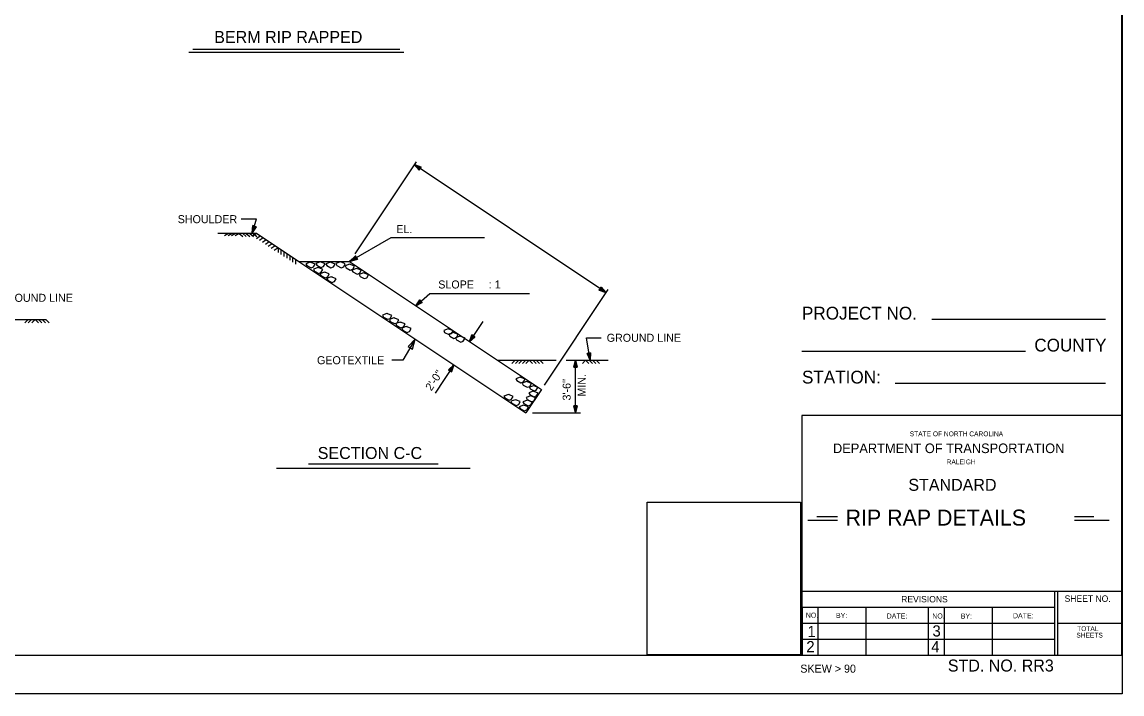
# Model space of a CAD drawing. Extents: x 0 to 265, y 0 to 193.
# Drawn here: x 126.8 to 264.5, y 0 to 84.1 of the extents above; entities that cross this region are included whole.
import ezdxf

# ---------------------------------------------------------------- set-up
doc = ezdxf.new("R2010")
doc.units = 0
for name, color, linetype in [('Arrowhead Terminators', 7, 'Continuous'), ('Dimension Lines', 7, 'Continuous'), ('Mis Center Lines', 7, 'Continuous'), ('Mis Object Lines', 7, 'Continuous'), ('Miscellaneous Lines', 7, 'Continuous'), ('Plan Sheet', 7, 'Continuous'), ('Plot Shape', 7, 'Continuous'), ('Text', 7, 'Continuous'), ('User Information Notes', 7, 'Continuous')]:
    doc.layers.add(name, color=color, linetype=linetype)

msp = doc.modelspace()

# ---------------------------------------------------------------- linework, layer by layer
at = {"layer": 'Arrowhead Terminators'}
msp.add_lwpolyline([(176.03, 44.38), (175.12, 43.47), (175.66, 43.15)], close=True, dxfattribs=at)
at = {"layer": 'Dimension Lines'}
for p, q in [((176.13, 66.6), (168.44, 55.06)), ((199.9, 50.23), (175.89, 66.23)), ((167.8, 54.11), (173.01, 57.11)), ((173.01, 57.11), (184.7, 57.11)), ((178.64, 50.11), (190.32, 50.11)), ((200.14, 50.6), (192.17, 38.64)), ((184.48, 46.6), (182.8, 44.09)), ((196.09, 35.17), (196.09, 41.76)), ((180.86, 41.17), (178.52, 37.66)), ((190.71, 35.17), (196.73, 35.17)), ((158.66, 28.27), (182.9, 28.27)), ((162.67, 28.78), (178.89, 28.78))]:
    msp.add_line(p, q, dxfattribs=at)
for points in [[(176.62, 65.74), (176.6, 65.71), (175.89, 66.23), (176.57, 65.67), (176.55, 65.63), (175.89, 66.23), (176.53, 65.6), (176.5, 65.56), (175.89, 66.23), (176.75, 65.93), (176.72, 65.89), (175.89, 66.23), (176.7, 65.86), (176.67, 65.82), (175.89, 66.23), (176.65, 65.78), (176.5, 65.56), (176.75, 65.93), (175.89, 66.23), (176.5, 65.56)], [(155.61, 57.69), (156.16, 59.43), (154.22, 59.43)], [(155.88, 58.53), (155.92, 58.52), (155.61, 57.69), (155.96, 58.5), (156, 58.49), (155.61, 57.69), (156.04, 58.48), (156.09, 58.46), (155.61, 57.69), (155.67, 58.6), (155.71, 58.58), (155.61, 57.69), (155.75, 58.57), (155.79, 58.56), (155.61, 57.69), (155.83, 58.54), (156.09, 58.46), (155.67, 58.6), (155.61, 57.69), (156.09, 58.46)], [(168.67, 54.61), (168.7, 54.56), (167.8, 54.11), (168.72, 54.52), (168.75, 54.48), (167.8, 54.11), (168.77, 54.43), (168.8, 54.39), (167.8, 54.11), (168.55, 54.82), (168.57, 54.78), (167.8, 54.11), (168.6, 54.74), (168.62, 54.69), (167.8, 54.11), (168.65, 54.65), (168.8, 54.39), (168.55, 54.82), (167.8, 54.11), (168.8, 54.39)], [(176.08, 48.55), (177.85, 50.11), (179.14, 50.11)], [(199.16, 50.72), (199.19, 50.76), (199.9, 50.23), (199.21, 50.79), (199.24, 50.83), (199.9, 50.23), (199.26, 50.87), (199.28, 50.9), (199.9, 50.23), (199.04, 50.54), (199.06, 50.57), (199.9, 50.23), (199.09, 50.61), (199.11, 50.65), (199.9, 50.23), (199.14, 50.68), (199.28, 50.9), (199.04, 50.54), (199.9, 50.23), (199.28, 50.9)], [(176.74, 49.13), (176.77, 49.1), (176.08, 48.55), (176.8, 49.07), (176.83, 49.03), (176.08, 48.55), (176.86, 49), (176.89, 48.97), (176.08, 48.55), (176.59, 49.3), (176.62, 49.26), (176.08, 48.55), (176.65, 49.23), (176.68, 49.2), (176.08, 48.55), (176.71, 49.16), (176.89, 48.97), (176.59, 49.3), (176.08, 48.55), (176.89, 48.97)], [(176.03, 44.38), (174.46, 41.76), (173.1, 41.76)], [(183.29, 44.83), (183.33, 44.8), (182.8, 44.09), (183.37, 44.78), (183.4, 44.75), (182.8, 44.09), (183.44, 44.73), (183.48, 44.7), (182.8, 44.09), (183.11, 44.95), (183.15, 44.92), (182.8, 44.09), (183.18, 44.9), (183.22, 44.87), (182.8, 44.09), (183.26, 44.85), (183.48, 44.7), (183.11, 44.95), (182.8, 44.09), (183.48, 44.7)], [(197.91, 41.76), (197.45, 44.58), (199.29, 44.58)], [(196.09, 40.88), (196.04, 40.88), (196.09, 41.76), (196, 40.88), (195.96, 40.88), (196.09, 41.76), (195.91, 40.88), (195.87, 40.88), (196.09, 41.76), (196.31, 40.88), (196.26, 40.88), (196.09, 41.76), (196.22, 40.88), (196.18, 40.88), (196.09, 41.76), (196.13, 40.88), (195.87, 40.88), (196.31, 40.88), (196.09, 41.76), (195.87, 40.88)], [(197.76, 42.63), (197.81, 42.64), (197.91, 41.76), (197.85, 42.65), (197.9, 42.65), (197.91, 41.76), (197.94, 42.66), (197.98, 42.67), (197.91, 41.76), (197.55, 42.6), (197.59, 42.61), (197.91, 41.76), (197.63, 42.61), (197.68, 42.62), (197.91, 41.76), (197.72, 42.63), (197.98, 42.67), (197.55, 42.6), (197.91, 41.76), (197.98, 42.67)], [(180.37, 40.44), (180.33, 40.46), (180.86, 41.17), (180.3, 40.49), (180.26, 40.51), (180.86, 41.17), (180.22, 40.54), (180.19, 40.56), (180.86, 41.17), (180.55, 40.32), (180.52, 40.34), (180.86, 41.17), (180.48, 40.37), (180.44, 40.39), (180.86, 41.17), (180.41, 40.41), (180.19, 40.56), (180.55, 40.32), (180.86, 41.17), (180.19, 40.56)], [(196.09, 36.05), (196.13, 36.05), (196.09, 35.17), (196.18, 36.05), (196.22, 36.05), (196.09, 35.17), (196.26, 36.05), (196.31, 36.05), (196.09, 35.17), (195.87, 36.05), (195.91, 36.05), (196.09, 35.17), (195.96, 36.05), (196, 36.05), (196.09, 35.17), (196.04, 36.05), (196.31, 36.05), (195.87, 36.05), (196.09, 35.17), (196.31, 36.05)]]:
    msp.add_lwpolyline(points, dxfattribs=at)
at = {"layer": 'Mis Center Lines'}
for points in [[(162.88, 54.04), (162.32, 53.84), (162.44, 53.6), (162.97, 53.32), (163.29, 53.44), (163.49, 53.8), (163.01, 54), (163.01, 54.04), (162.88, 54)], [(164.14, 54.08), (163.58, 53.88), (163.7, 53.64), (164.22, 53.35), (164.55, 53.48), (164.75, 53.84), (164.26, 54.04), (164.26, 54.08), (164.14, 54.04)], [(165.39, 54.04), (164.83, 53.84), (164.95, 53.6), (165.47, 53.31), (165.8, 53.44), (166, 53.8), (165.51, 54), (165.51, 54.04), (165.39, 54)], [(166.65, 54.07), (166.09, 53.86), (166.21, 53.62), (166.74, 53.34), (167.06, 53.46), (167.26, 53.82), (166.78, 54.03), (166.78, 54.07), (166.65, 54.03)], [(167.8, 53.77), (167.24, 53.57), (167.36, 53.33), (167.88, 53.04), (168.21, 53.16), (168.41, 53.53), (167.92, 53.73), (167.92, 53.77), (167.8, 53.73)], [(163.86, 53.36), (163.3, 53.16), (163.42, 52.92), (163.94, 52.63), (164.26, 52.76), (164.47, 53.12), (163.98, 53.32), (163.98, 53.36), (163.86, 53.32)], [(164.66, 52.79), (164.09, 52.59), (164.21, 52.35), (164.74, 52.07), (165.06, 52.19), (165.26, 52.55), (164.78, 52.75), (164.78, 52.79), (164.66, 52.75)], [(168.67, 53.25), (168.1, 53.05), (168.22, 52.81), (168.75, 52.53), (169.07, 52.65), (169.27, 53.01), (168.79, 53.21), (168.79, 53.25), (168.67, 53.21)], [(169.56, 52.69), (169, 52.49), (169.12, 52.25), (169.64, 51.97), (169.97, 52.09), (170.17, 52.45), (169.68, 52.65), (169.68, 52.69), (169.56, 52.65)], [(165.5, 52.2), (164.93, 52), (165.06, 51.76), (165.58, 51.48), (165.9, 51.6), (166.11, 51.96), (165.62, 52.16), (165.62, 52.2), (165.5, 52.16)], [(172.48, 47.61), (171.92, 47.41), (172.04, 47.16), (172.56, 46.88), (172.89, 47), (173.09, 47.37), (172.6, 47.57), (172.6, 47.61), (172.48, 47.57)], [(173.34, 47.06), (172.78, 46.86), (172.9, 46.62), (173.42, 46.34), (173.74, 46.46), (173.95, 46.82), (173.46, 47.02), (173.46, 47.06), (173.34, 47.02)], [(174.13, 46.54), (173.57, 46.34), (173.69, 46.1), (174.21, 45.81), (174.54, 45.93), (174.74, 46.3), (174.26, 46.5), (174.26, 46.54), (174.13, 46.5)], [(174.9, 45.97), (174.34, 45.77), (174.46, 45.53), (174.98, 45.24), (175.3, 45.36), (175.51, 45.73), (175.02, 45.93), (175.02, 45.97), (174.9, 45.93)], [(180.15, 45.69), (179.58, 45.49), (179.7, 45.25), (180.23, 44.97), (180.55, 45.09), (180.75, 45.45), (180.27, 45.65), (180.27, 45.69), (180.15, 45.65)], [(180.79, 45.21), (180.23, 45.01), (180.35, 44.76), (180.87, 44.48), (181.2, 44.6), (181.4, 44.97), (180.91, 45.17), (180.91, 45.21), (180.79, 45.17)], [(181.64, 44.76), (181.08, 44.56), (181.2, 44.32), (181.72, 44.04), (182.04, 44.16), (182.25, 44.52), (181.76, 44.72), (181.76, 44.76), (181.64, 44.72)], [(189.17, 39.65), (188.6, 39.45), (188.73, 39.21), (189.25, 38.93), (189.57, 39.05), (189.77, 39.41), (189.29, 39.61), (189.29, 39.65), (189.17, 39.61)], [(189.96, 39.1), (189.4, 38.9), (189.52, 38.65), (190.04, 38.37), (190.37, 38.49), (190.57, 38.86), (190.08, 39.06), (190.08, 39.1), (189.96, 39.06)], [(190.82, 38.57), (190.31, 38.39), (190.42, 38.17), (190.89, 37.92), (191.18, 38.03), (191.36, 38.35), (190.93, 38.54), (190.93, 38.57), (190.82, 38.54)], [(187.69, 37.48), (187.12, 37.28), (187.24, 37.04), (187.77, 36.76), (188.09, 36.88), (188.29, 37.24), (187.81, 37.44), (187.81, 37.48), (187.69, 37.44)], [(190.48, 37.3), (189.91, 37.1), (190.03, 36.86), (190.56, 36.57), (190.88, 36.69), (191.08, 37.06), (190.6, 37.26), (190.6, 37.3), (190.48, 37.26)], [(190.8, 37.9), (190.24, 37.7), (190.36, 37.46), (190.88, 37.18), (191.2, 37.3), (191.41, 37.66), (190.92, 37.86), (190.92, 37.9), (190.8, 37.86)], [(188.56, 36.82), (188, 36.62), (188.12, 36.38), (188.64, 36.1), (188.97, 36.22), (189.17, 36.58), (188.69, 36.78), (188.69, 36.82), (188.56, 36.78)], [(189.58, 36.15), (189.02, 35.95), (189.14, 35.71), (189.66, 35.42), (189.99, 35.54), (190.19, 35.91), (189.7, 36.11), (189.7, 36.15), (189.58, 36.11)], [(190.07, 36.77), (189.51, 36.57), (189.63, 36.33), (190.15, 36.05), (190.48, 36.17), (190.68, 36.53), (190.19, 36.73), (190.19, 36.77), (190.07, 36.73)]]:
    msp.add_lwpolyline(points, dxfattribs=at)
at = {"layer": 'Mis Object Lines'}
for p, q in [((152.65, 57.63), (152.14, 57.34)), ((153.09, 57.63), (152.58, 57.34)), ((153.53, 57.63), (153.02, 57.34)), ((153.98, 57.63), (153.46, 57.34)), ((153.98, 57.63), (154.43, 57.26)), ((154.42, 57.63), (154.87, 57.26)), ((154.86, 57.63), (155.31, 57.26)), ((155.3, 57.63), (155.75, 57.26)), ((156.15, 57.63), (155.66, 57.3)), ((155.74, 57.63), (156.19, 57.26)), ((156.64, 57.31), (156.15, 56.97)), ((157, 57.06), (156.52, 56.73)), ((157.37, 56.82), (156.89, 56.48)), ((157.74, 56.57), (157.26, 56.24)), ((158.1, 56.33), (157.62, 55.99)), ((158.47, 56.09), (157.99, 55.75)), ((158.84, 55.84), (158.36, 55.5)), ((158.84, 55.84), (158.84, 55.25)), ((159.2, 55.6), (159.2, 55.01)), ((159.57, 55.35), (159.57, 54.76)), ((159.94, 55.11), (159.94, 54.52)), ((160.31, 54.86), (160.31, 54.27)), ((160.67, 54.62), (160.67, 54.03)), ((161.04, 54.37), (161.04, 53.78)), ((118.03, 46.87), (129.75, 46.87)), ((127.55, 46.87), (127.13, 46.45)), ((127.99, 46.87), (127.57, 46.45)), ((128.43, 46.87), (128.01, 46.45)), ((128.43, 46.87), (128.85, 46.45)), ((128.87, 46.87), (129.29, 46.45)), ((129.31, 46.87), (129.73, 46.45)), ((129.75, 46.87), (130.17, 46.45)), ((186.32, 41.76), (193.66, 41.76)), ((188.53, 41.76), (188.11, 41.35)), ((188.97, 41.76), (188.56, 41.35)), ((189.41, 41.76), (189, 41.35)), ((189.85, 41.76), (189.44, 41.35)), ((190.3, 41.76), (189.88, 41.35)), ((190.3, 41.76), (190.71, 41.35)), ((190.74, 41.76), (191.15, 41.35)), ((191.18, 41.76), (191.59, 41.35)), ((191.62, 41.76), (192.03, 41.35)), ((194.9, 41.76), (200.17, 41.76)), ((197.35, 41.76), (196.94, 41.35)), ((197.35, 41.76), (197.77, 41.35)), ((197.79, 41.76), (198.21, 41.35)), ((198.23, 41.76), (198.65, 41.35)), ((198.68, 41.76), (199.09, 41.35))]:
    msp.add_line(p, q, dxfattribs=at)
at = {"layer": 'Miscellaneous Lines'}
for p, q in [((151.29, 57.64), (156.15, 57.64)), ((156.15, 57.64), (161.44, 54.11)), ((161.44, 54.11), (167.8, 54.11)), ((161.44, 54.11), (189.85, 35.17)), ((167.8, 54.11), (191.81, 38.1)), ((191.81, 38.1), (189.85, 35.17))]:
    msp.add_line(p, q, dxfattribs=at)
at = {"layer": 'Plan Sheet'}
for p, q in [((264.44, 172.85), (264.44, 4.85)), ((262.44, 46.85), (240.7, 46.85)), ((252.44, 42.85), (224.44, 42.85)), ((262.44, 38.85), (236.12, 38.85)), ((264.44, 34.85), (224.44, 34.85)), ((224.44, 34.85), (224.44, 4.85)), ((224.44, 12.85), (264.44, 12.85)), ((256.04, 12.85), (256.04, 4.85)), ((256.44, 12.85), (256.44, 4.85)), ((224.44, 10.85), (256.05, 10.85)), ((224.46, 10.85), (224.46, 4.85)), ((226.43, 10.85), (226.43, 4.85)), ((232.43, 10.82), (232.43, 4.82)), ((240.24, 10.85), (240.24, 4.8)), ((242.25, 10.85), (242.25, 4.84)), ((248.25, 10.85), (248.25, 4.84)), ((224.44, 8.85), (256.12, 8.85)), ((256.44, 8.85), (264.37, 8.85)), ((224.44, 6.85), (256.05, 6.85)), ((8.43, 4.85), (264.44, 4.85)), ((264.51, 0.3), (264.51, 0.3)), ((264.51, 0), (264.51, 0))]:
    msp.add_line(p, q, dxfattribs=at)
at = {"layer": 'Plot Shape'}
msp.add_lwpolyline([(0, 176), (264.51, 176), (264.51, 0), (0, 0)], close=True, dxfattribs=at)
at = {"layer": 'Text'}
for p, q in [((147.66, 80.29), (174.59, 80.29)), ((148.19, 80.68), (174.09, 80.68)), ((226.28, 22.21), (228.9, 22.21)), ((258.57, 22.21), (260.97, 22.21)), ((225.19, 21.76), (228.9, 21.76)), ((258.57, 21.76), (262.89, 21.76))]:
    msp.add_line(p, q, dxfattribs=at)
at = {"layer": 'User Information Notes'}
msp.add_lwpolyline([(205.04, 24.01), (224.24, 24.01), (224.24, 4.91), (205.04, 4.91)], close=True, dxfattribs=at)

# ---------------------------------------------------------------- texts
at = {"layer": 'Plan Sheet'}
for s, height, p in [('PROJECT NO.', 1.6, (224.44, 46.85)), ('COUNTY', 1.6, (253.53, 42.85)), ('STATION:', 1.6, (224.44, 38.85)), ('STATE OF NORTH CAROLINA', 0.6, (237.93, 32.25)), ('DEPARTMENT OF TRANSPORTATION', 1.2, (228.32, 30.14)), ('RALEIGH', 0.6, (242.55, 28.74)), ('REVISIONS', 0.8, (236.86, 11.46)), ('SHEET NO.', 0.8, (257.32, 11.53)), ('NO.', 0.637, (224.91, 9.54)), ('BY:', 0.637, (228.69, 9.51)), ('DATE:', 0.637, (235.04, 9.44)), ('NO.', 0.637, (240.75, 9.44)), ('BY:', 0.637, (244.32, 9.43)), ('DATE:', 0.637, (250.85, 9.47)), ('1', 1.4, (225.12, 7.12)), ('3', 1.4, (240.77, 7.19)), ('TOTAL', 0.6, (258.89, 7.87)), ('SHEETS', 0.6, (258.79, 7.06)), ('2', 1.4, (224.98, 5.22)), ('4', 1.4, (240.62, 5.22))]:
    msp.add_text(s, height=height, dxfattribs=at).set_placement(p)
at = {"layer": 'Text'}
for s, height, p in [('BERM RIP RAPPED', 1.5041, (150.85, 81.45)), ('SHOULDER', 1.002, (146.28, 58.91)), ('EL. ', 1.002, (173.65, 57.67)), ('SLOPE     : 1', 1.0024, (178.9, 50.74)), ('GROUND LINE', 1.0024, (123.85, 49.07)), ('GROUND LINE', 1.0024, (199.99, 44.07)), ('GEOTEXTILE', 1.002, (163.72, 41.26)), ('SECTION C-C', 1.5041, (163.81, 29.4)), ('STANDARD', 1.5, (237.76, 25.42)), ('RIP RAP DETAILS', 2, (229.9, 21.07)), ('STD. NO. RR3', 1.5, (242.7, 2.81)), ('SKEW > 90', 1.002, (224.23, 2.67))]:
    msp.add_text(s, height=height, dxfattribs=at).set_placement(p)
for s, rotation, p in [("2'-0''", 56.3105, (178.04, 37.85)), ("3'-6''", 90, (195.48, 36.72)), ('MIN.', 90, (197.37, 37.21))]:
    msp.add_text(s, height=1.002, rotation=rotation, dxfattribs=at).set_placement(p)

doc.saveas('drawing.dxf')
